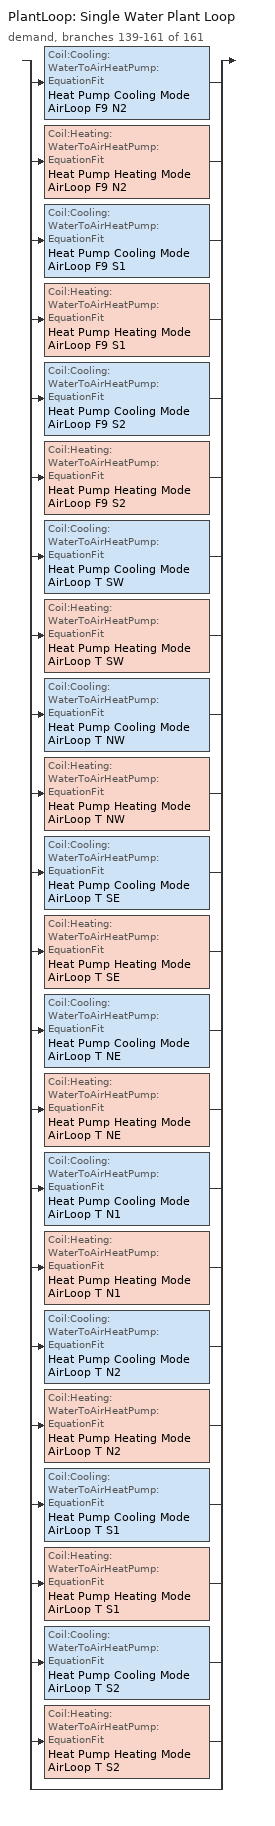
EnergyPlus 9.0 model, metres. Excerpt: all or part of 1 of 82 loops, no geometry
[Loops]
PlantLoop 'Single Water Plant Loop'
 demand, branches 139-161 of 161: split
  | Coil:Cooling:WaterToAirHeatPump:EquationFit 'Heat Pump Cooling Mode AirLoop F9 N2'
  | Coil:Heating:WaterToAirHeatPump:EquationFit 'Heat Pump Heating Mode AirLoop F9 N2'
  | Coil:Cooling:WaterToAirHeatPump:EquationFit 'Heat Pump Cooling Mode AirLoop F9 S1'
  | Coil:Heating:WaterToAirHeatPump:EquationFit 'Heat Pump Heating Mode AirLoop F9 S1'
  | Coil:Cooling:WaterToAirHeatPump:EquationFit 'Heat Pump Cooling Mode AirLoop F9 S2'
  | Coil:Heating:WaterToAirHeatPump:EquationFit 'Heat Pump Heating Mode AirLoop F9 S2'
  | Coil:Cooling:WaterToAirHeatPump:EquationFit 'Heat Pump Cooling Mode AirLoop T SW'
  | Coil:Heating:WaterToAirHeatPump:EquationFit 'Heat Pump Heating Mode AirLoop T SW'
  | Coil:Cooling:WaterToAirHeatPump:EquationFit 'Heat Pump Cooling Mode AirLoop T NW'
  | Coil:Heating:WaterToAirHeatPump:EquationFit 'Heat Pump Heating Mode AirLoop T NW'
  | Coil:Cooling:WaterToAirHeatPump:EquationFit 'Heat Pump Cooling Mode AirLoop T SE'
  | Coil:Heating:WaterToAirHeatPump:EquationFit 'Heat Pump Heating Mode AirLoop T SE'
  | Coil:Cooling:WaterToAirHeatPump:EquationFit 'Heat Pump Cooling Mode AirLoop T NE'
  | Coil:Heating:WaterToAirHeatPump:EquationFit 'Heat Pump Heating Mode AirLoop T NE'
  | Coil:Cooling:WaterToAirHeatPump:EquationFit 'Heat Pump Cooling Mode AirLoop T N1'
  | Coil:Heating:WaterToAirHeatPump:EquationFit 'Heat Pump Heating Mode AirLoop T N1'
  | Coil:Cooling:WaterToAirHeatPump:EquationFit 'Heat Pump Cooling Mode AirLoop T N2'
  | Coil:Heating:WaterToAirHeatPump:EquationFit 'Heat Pump Heating Mode AirLoop T N2'
  | Coil:Cooling:WaterToAirHeatPump:EquationFit 'Heat Pump Cooling Mode AirLoop T S1'
  | Coil:Heating:WaterToAirHeatPump:EquationFit 'Heat Pump Heating Mode AirLoop T S1'
  | Coil:Cooling:WaterToAirHeatPump:EquationFit 'Heat Pump Cooling Mode AirLoop T S2'
  | Coil:Heating:WaterToAirHeatPump:EquationFit 'Heat Pump Heating Mode AirLoop T S2'
  | bypass
[Coil:Cooling:WaterToAirHeatPump:EquationFit] Rated Air Flow Rate {m3/s}=autosize; Rated Water Flow Rate {m3/s}=autosize; Gross Rated Total Cooling Capacity {W}=autosize; Gross Rated Sensible Cooling Capacity {W}=autosize; Gross Rated Cooling COP=4.19837; Total Cooling Capacity Coefficient 1=-4.30267; Total Cooling Capacity Coefficient 2=7.18537; Total Cooling Capacity Coefficient 3=-2.23947; Total Cooling Capacity Coefficient 4=0.139996; Total Cooling Capacity Coefficient 5=0.10266; Sensible Cooling Capacity Coefficient 1=6.00194; Sensible Cooling Capacity Coefficient 2=22.6301; Sensible Cooling Capacity Coefficient 3=-26.7961; Sensible Cooling Capacity Coefficient 4=-1.72375; Sensible Cooling Capacity Coefficient 5=0.490645; Sensible Cooling Capacity Coefficient 6=0.0693119; Cooling Power Consumption Coefficient 1=-5.67776; Cooling Power Consumption Coefficient 2=0.438988; Cooling Power Consumption Coefficient 3=5.84528; Cooling Power Consumption Coefficient 4=0.141606; Cooling Power Consumption Coefficient 5=-0.168728; Nominal Time for Condensate Removal to Begin {s}=0; Ratio of Initial Moisture Evaporation Rate and Steady State Latent Capacity=0
Heat Pump Cooling Mode AirLoop F9 N2; Heat Pump Cooling Mode AirLoop F9 S1; Heat Pump Cooling Mode AirLoop F9 S2; Heat Pump Cooling Mode AirLoop T SW; Heat Pump Cooling Mode AirLoop T NW; Heat Pump Cooling Mode AirLoop T SE; Heat Pump Cooling Mode AirLoop T NE; Heat Pump Cooling Mode AirLoop T N1; Heat Pump Cooling Mode AirLoop T N2; Heat Pump Cooling Mode AirLoop T S1; Heat Pump Cooling Mode AirLoop T S2
[Coil:Heating:WaterToAirHeatPump:EquationFit] Rated Air Flow Rate {m3/s}=autosize; Rated Water Flow Rate {m3/s}=autosize; Gross Rated Heating Capacity {W}=autosize; Gross Rated Heating COP=4.3; Heating Capacity Coefficient 1=0.237847; Heating Capacity Coefficient 2=-3.35824; Heating Capacity Coefficient 3=3.8064; Heating Capacity Coefficient 4=0.1792; Heating Capacity Coefficient 5=0.128607; Heating Power Consumption Coefficient 1=-3.79176; Heating Power Consumption Coefficient 2=3.38799; Heating Power Consumption Coefficient 3=1.50226; Heating Power Consumption Coefficient 4=-0.177654; Heating Power Consumption Coefficient 5=-0.10308
Heat Pump HEATING Mode AirLoop F9 N2; Heat Pump HEATING Mode AirLoop F9 S1; Heat Pump HEATING Mode AirLoop F9 S2; Heat Pump HEATING Mode AirLoop T SW; Heat Pump HEATING Mode AirLoop T NW; Heat Pump HEATING Mode AirLoop T SE; Heat Pump HEATING Mode AirLoop T NE; Heat Pump HEATING Mode AirLoop T N1; Heat Pump HEATING Mode AirLoop T N2; Heat Pump HEATING Mode AirLoop T S1; Heat Pump HEATING Mode AirLoop T S2
